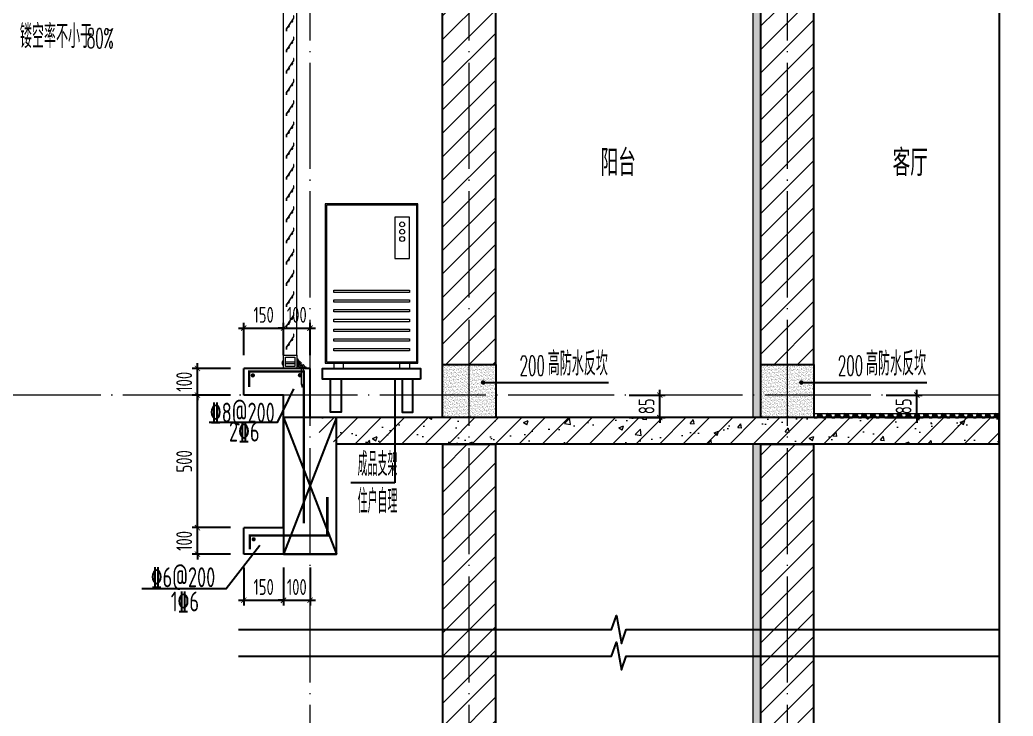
# Model space of a CAD drawing. Extents: x -1058961 to 23600, y -449123 to 2751847.
# Drawn here: x -80142 to -76397, y -22514 to -19889 of the extents above; entities that cross this region are included whole.
import ezdxf

# ---------------------------------------------------------------- set-up
doc = ezdxf.new("R2010")
doc.units = 0
doc.header["$LTSCALE"] = 1000
doc.linetypes.add('DOTE', pattern=[2.42, 2, -0.2, 0.02, -0.2])
doc.layers.get('0').update_dxf_attribs({"linetype": 'CONTINUOUS'})
doc.layers.get('DEFPOINTS').update_dxf_attribs({"linetype": 'CONTINUOUS'})
for name, color, linetype in [('DIM', 2, 'CONTINUOUS'), ('DIM_IDEN', 67, 'CONTINUOUS'), ('DIM_SYMB', 3, 'CONTINUOUS'), ('PUB_TEXT', 2, 'CONTINUOUS'), ('REIN', 6, 'CONTINUOUS'), ('S-大样-砼线', 7, 'CONTINUOUS'), ('S-引出线', 40, 'CONTINUOUS'), ('TEXT', 2, 'CONTINUOUS'), ('WALL', 5, 'CONTINUOUS'), ('空调外机', 8, 'CONTINUOUS'), ('立面-看线', 251, 'CONTINUOUS')]:
    doc.layers.add(name, color=color, linetype=linetype)
for name, color, linetype, lineweight in [('DOTE', 19, 'DOTE', 9), ('PUB_HATCH', 8, 'CONTINUOUS', 9), ('平面-空调室外机', 143, 'CONTINUOUS', 9), ('立面-百叶', 36, 'CONTINUOUS', 9)]:
    doc.layers.add(name, color=color, linetype=linetype, lineweight=lineweight)
doc.styles.add('_TCH_DIM_T3', font='SIMPLEX', dxfattribs={"width": 0.705882, "bigfont": 'GBCBIG'})
doc.styles.add('DIM_FONT_T3', font='SIMPLEX', dxfattribs={"width": 0.705882, "bigfont": 'GBCBIG'})
doc.styles.add('TSSD_DIMENSION', font='Tssdeng.shx', dxfattribs={"width": 0.7, "bigfont": 'tssdchn.shx'})
doc.styles.add('TSSD_REIN', font='tssdeng.shx', dxfattribs={"width": 0.7, "height": 300, "bigfont": 'tssdchn.shx'})
doc.dimstyles.new('TSSD_20_20', dxfattribs={"dimtxt": 60, "dimasz": 20, "dimexe": 20, "dimexo": 50, "dimgap": 20, "dimtad": 1, "dimdec": 0, "dimzin": 0, "dimdsep": 46, "dimtxsty": 'TSSD_DIMENSION', "dimblk": 'ARCHTICK', "dimblk1": 'ARCHTICK', "dimblk2": 'ARCHTICK', "dimcen": 0, "dimdle": 20, "dimclrt": 7, "dimadec": 0, "dimazin": 0, "dimtfac": 1, "dimtdec": 0, "dimtix": 1, "dimtmove": 2, "dimatfit": 3, "dimfxl": 0, "dimtolj": 1, "dimtzin": 0, "dimarcsym": 0})
pattern_1 = [(45, (0, 44.88), (-44.1941915, 44.1941915), [])]
pattern_2 = [(45, (-668291.086, 135584.79), (-44.1941915, 44.1941915), [])]

# ---------------------------------------------------------------- blocks, each defined once
blk = doc.blocks.new('FDFFSFESESFS')
at = {"layer": 'PUB_HATCH'}
h = blk.add_hatch(dxfattribs=at)
h.set_pattern_fill('普通砖', color=256, scale=25, style=0)
h.set_pattern_definition(pattern_1)
h.paths.add_polyline_path([(886703.1, -117171.1), (886703.1, -114571.1), (886503.1, -114571.1), (886503.1, -117171.1)])
h = blk.add_hatch(dxfattribs=at)
h.set_pattern_fill('普通砖', color=256, scale=25, style=0)
h.set_pattern_definition(pattern_1)
h.paths.add_polyline_path([(887903.1, -117171.1), (887903.1, -114571.1), (887703.1, -114571.1), (887703.1, -117171.1)])
at = {"layer": '立面-看线'}
h = blk.add_hatch(dxfattribs=at)
h.set_pattern_fill('HONEY', color=256, scale=7, angle=90)
h.set_pattern_definition([(90, (1273065.014, -918539.322), (-9.623705, 16.66875), [11.1125, -22.225]), (210, (1273065.014, -918539.322), (-9.62370845, -16.66874801), [11.1125, -22.225]), (150, (1273065.014, -918539.322), (-19.24741345, 1.99e-06), [-22.225, 11.1125])])
edge = h.paths.add_edge_path()
edge.add_line((887675.7, -117371.1), (887703.1, -117371.1))
edge.add_line((887703.1, -117371.1), (887703.1, -114571.1))
edge.add_line((887703.1, -114571.1), (887673.1, -114571.1))
edge.add_line((887673.1, -114571.1), (887673.1, -117371.1))
at = {"layer": 'PUB_HATCH', "color": 215}
blk.add_line((887673.1, -114571.1), (887673.1, -117371.1), dxfattribs=at)
at = {"layer": 'WALL'}
for p, q in [((886503.1, -117171.1), (886503.1, -114571.1)), ((886503.1, -114571.1), (886703.1, -114571.1)), ((886703.1, -117171.1), (886703.1, -114571.1)), ((887703.1, -117171.1), (887703.1, -114571.1)), ((887703.1, -114571.1), (887903.1, -114571.1)), ((887903.1, -117171.1), (887903.1, -114571.1))]:
    blk.add_line(p, q, dxfattribs=at)
blk = doc.blocks.new('A$C245D61ED')
at = {"layer": '立面-百叶'}
for p, q in [((61.8, 57.3), (65.7, 69.8)), ((61.8, 0), (61.8, 57.3)), ((65.7, 69.8), (70, 57.3)), ((70, 0), (70, 57.3)), ((45.9, 0), (79.7, 0)), ((79.7, -6.2), (79.7, 0)), ((-7.5, -18.3), (-11.1, -18.3)), ((-7.5, -22.8), (-11.1, -22.8)), ((-7.5, -18.3), (-7.5, -22.8)), ((38.4, -17.9), (3.4, -17.9)), ((38.4, -24.1), (3.4, -24.1)), ((52.2, -6.2), (52.2, -31.7)), ((52.2, -6.2), (79.7, -6.2)), ((61.3, -17.9), (52.2, -17.9)), ((61.3, -24.1), (52.2, -24.1)), ((61.3, -24.1), (61.3, -17.9)), ((63.4, -10.2), (63.4, -14.4)), ((63.4, -10.2), (68.8, -10.2)), ((68.8, -10.2), (68.8, -14.4)), ((-4.1, -2150), (-4.1, -50)), ((45.9, -2150), (45.9, -50)), ((52.2, -2193.7), (52.2, -2168.3)), ((-7.5, -2177.2), (-11.1, -2177.2)), ((-7.5, -2181.7), (-11.1, -2181.7)), ((-7.5, -2181.7), (-7.5, -2177.2)), ((38.4, -2175.9), (3.4, -2175.9)), ((38.4, -2182.1), (3.4, -2182.1)), ((45.9, -2200), (79.7, -2200)), ((61.3, -2175.9), (52.2, -2175.9)), ((61.3, -2182.1), (52.2, -2182.1)), ((52.2, -2193.7), (79.7, -2193.7)), ((61.3, -2175.9), (61.3, -2182.1)), ((61.8, -2200), (61.8, -2257.3)), ((63.4, -2189.8), (63.4, -2185.6)), ((63.4, -2189.8), (68.8, -2189.8)), ((68.8, -2189.8), (68.8, -2185.6)), ((70, -2200), (70, -2257.3)), ((79.7, -2193.7), (79.7, -2200)), ((61.8, -2257.3), (65.7, -2269.8)), ((65.7, -2269.8), (70, -2257.3))]:
    blk.add_line(p, q, dxfattribs=at)
for points in [[(-4.1, 0), (-4.1, -50), (45.9, -50), (45.9, 0)], [(3.4, -7.5), (3.4, -42.5), (38.4, -42.5), (38.4, -7.5)]]:
    blk.add_lwpolyline(points, close=True, dxfattribs=at)
at = {"layer": '立面-百叶', "elevation": 0}
for points in [[(52.2, -14.4), (56.4, -14.4), (56.4, -27.5), (52.2, -27.5)], [(52.2, -2185.6), (56.4, -2185.6), (56.4, -2172.5), (52.2, -2172.5)]]:
    blk.add_lwpolyline(points, dxfattribs=at)
at = {"layer": '立面-百叶'}
for points in [[(18.6, -110, 0.381382), (16.2, -107.2, -0.56119), (16.1, -106.9), (25.8, -92.6, -0.56119), (26.1, -92.6, 0.381382), (29.6, -93.8, 0.433252), (29.7, -93.6), (29.3, -92.8, 0.372825), (29, -92.7, -2.886751), (30, -91.1, 0.372825), (30.3, -91.4), (31.1, -91.4, 0.433252), (31.3, -91.3, 0.381382), (28.9, -88.5, -0.56119), (28.7, -88.2), (34.4, -79.9), (34.4, -71), (33.6, -71), (33.6, -79.6), (6.5, -119.5), (6.5, -128.1), (7.4, -128.1), (7.4, -119.7), (13.1, -111.3, -0.56119), (13.4, -111.3, 0.381382), (16.9, -112.5, 0.433252), (17, -112.3), (16.6, -111.5, 0.372825), (16.3, -111.4, -2.886751), (17.3, -109.8, 0.372825), (17.6, -110.1), (18.4, -110.1, 0.433252)], [(18.6, -190, 0.381382), (16.2, -187.2, -0.56119), (16.1, -186.9), (25.8, -172.6, -0.56119), (26.1, -172.6, 0.381382), (29.6, -173.8, 0.433252), (29.7, -173.6), (29.3, -172.8, 0.372825), (29, -172.7, -2.886751), (30, -171.1, 0.372825), (30.3, -171.4), (31.1, -171.4, 0.433252), (31.3, -171.3, 0.381382), (28.9, -168.5, -0.56119), (28.7, -168.2), (34.4, -159.9), (34.4, -151), (33.6, -151), (33.6, -159.6), (6.5, -199.5), (6.5, -208.1), (7.4, -208.1), (7.4, -199.7), (13.1, -191.3, -0.56119), (13.4, -191.3, 0.381382), (16.9, -192.5, 0.433252), (17, -192.3), (16.6, -191.5, 0.372825), (16.3, -191.4, -2.886751), (17.3, -189.8, 0.372825), (17.6, -190.1), (18.4, -190.1, 0.433252)], [(18.6, -270, 0.381382), (16.2, -267.2, -0.56119), (16.1, -266.9), (25.8, -252.6, -0.56119), (26.1, -252.6, 0.381382), (29.6, -253.8, 0.433252), (29.7, -253.6), (29.3, -252.8, 0.372825), (29, -252.7, -2.886751), (30, -251.1, 0.372825), (30.3, -251.4), (31.1, -251.4, 0.433252), (31.3, -251.3, 0.381382), (28.9, -248.5, -0.56119), (28.7, -248.2), (34.4, -239.9), (34.4, -231), (33.6, -231), (33.6, -239.6), (6.5, -279.5), (6.5, -288.1), (7.4, -288.1), (7.4, -279.7), (13.1, -271.3, -0.56119), (13.4, -271.3, 0.381382), (16.9, -272.5, 0.433252), (17, -272.3), (16.6, -271.5, 0.372825), (16.3, -271.4, -2.886751), (17.3, -269.8, 0.372825), (17.6, -270.1), (18.4, -270.1, 0.433252)], [(18.6, -350, 0.381382), (16.2, -347.2, -0.56119), (16.1, -346.9), (25.8, -332.6, -0.56119), (26.1, -332.6, 0.381382), (29.6, -333.8, 0.433252), (29.7, -333.6), (29.3, -332.8, 0.372825), (29, -332.7, -2.886751), (30, -331.1, 0.372825), (30.3, -331.4), (31.1, -331.4, 0.433252), (31.3, -331.3, 0.381382), (28.9, -328.5, -0.56119), (28.7, -328.2), (34.4, -319.9), (34.4, -311), (33.6, -311), (33.6, -319.6), (6.5, -359.5), (6.5, -368.1), (7.4, -368.1), (7.4, -359.7), (13.1, -351.3, -0.56119), (13.4, -351.3, 0.381382), (16.9, -352.5, 0.433252), (17, -352.3), (16.6, -351.5, 0.372825), (16.3, -351.4, -2.886751), (17.3, -349.8, 0.372825), (17.6, -350.1), (18.4, -350.1, 0.433252)], [(18.6, -430, 0.381382), (16.2, -427.2, -0.56119), (16.1, -426.9), (25.8, -412.6, -0.56119), (26.1, -412.6, 0.381382), (29.6, -413.8, 0.433252), (29.7, -413.6), (29.3, -412.8, 0.372825), (29, -412.7, -2.886751), (30, -411.1, 0.372825), (30.3, -411.4), (31.1, -411.4, 0.433252), (31.3, -411.3, 0.381382), (28.9, -408.5, -0.56119), (28.7, -408.2), (34.4, -399.9), (34.4, -391), (33.6, -391), (33.6, -399.6), (6.5, -439.5), (6.5, -448.1), (7.4, -448.1), (7.4, -439.7), (13.1, -431.3, -0.56119), (13.4, -431.3, 0.381382), (16.9, -432.5, 0.433252), (17, -432.3), (16.6, -431.5, 0.372825), (16.3, -431.4, -2.886751), (17.3, -429.8, 0.372825), (17.6, -430.1), (18.4, -430.1, 0.433252)], [(18.6, -510, 0.381382), (16.2, -507.2, -0.56119), (16.1, -506.9), (25.8, -492.6, -0.56119), (26.1, -492.6, 0.381382), (29.6, -493.8, 0.433252), (29.7, -493.6), (29.3, -492.8, 0.372825), (29, -492.7, -2.886751), (30, -491.1, 0.372825), (30.3, -491.4), (31.1, -491.4, 0.433252), (31.3, -491.3, 0.381382), (28.9, -488.5, -0.56119), (28.7, -488.2), (34.4, -479.9), (34.4, -471), (33.6, -471), (33.6, -479.6), (6.5, -519.5), (6.5, -528.1), (7.4, -528.1), (7.4, -519.7), (13.1, -511.3, -0.56119), (13.4, -511.3, 0.381382), (16.9, -512.5, 0.433252), (17, -512.3), (16.6, -511.5, 0.372825), (16.3, -511.4, -2.886751), (17.3, -509.8, 0.372825), (17.6, -510.1), (18.4, -510.1, 0.433252)], [(18.6, -590, 0.381382), (16.2, -587.2, -0.56119), (16.1, -586.9), (25.8, -572.6, -0.56119), (26.1, -572.6, 0.381382), (29.6, -573.8, 0.433252), (29.7, -573.6), (29.3, -572.8, 0.372825), (29, -572.7, -2.886751), (30, -571.1, 0.372825), (30.3, -571.4), (31.1, -571.4, 0.433252), (31.3, -571.3, 0.381382), (28.9, -568.5, -0.56119), (28.7, -568.2), (34.4, -559.9), (34.4, -551), (33.6, -551), (33.6, -559.6), (6.5, -599.5), (6.5, -608.1), (7.4, -608.1), (7.4, -599.7), (13.1, -591.3, -0.56119), (13.4, -591.3, 0.381382), (16.9, -592.5, 0.433252), (17, -592.3), (16.6, -591.5, 0.372825), (16.3, -591.4, -2.886751), (17.3, -589.8, 0.372825), (17.6, -590.1), (18.4, -590.1, 0.433252)], [(18.6, -670, 0.381382), (16.2, -667.2, -0.56119), (16.1, -666.9), (25.8, -652.6, -0.56119), (26.1, -652.6, 0.381382), (29.6, -653.8, 0.433252), (29.7, -653.6), (29.3, -652.8, 0.372825), (29, -652.7, -2.886751), (30, -651.1, 0.372825), (30.3, -651.4), (31.1, -651.4, 0.433252), (31.3, -651.3, 0.381382), (28.9, -648.5, -0.56119), (28.7, -648.2), (34.4, -639.9), (34.4, -631), (33.6, -631), (33.6, -639.6), (6.5, -679.5), (6.5, -688.1), (7.4, -688.1), (7.4, -679.7), (13.1, -671.3, -0.56119), (13.4, -671.3, 0.381382), (16.9, -672.5, 0.433252), (17, -672.3), (16.6, -671.5, 0.372825), (16.3, -671.4, -2.886751), (17.3, -669.8, 0.372825), (17.6, -670.1), (18.4, -670.1, 0.433252)], [(18.6, -750, 0.381382), (16.2, -747.2, -0.56119), (16.1, -746.9), (25.8, -732.6, -0.56119), (26.1, -732.6, 0.381382), (29.6, -733.8, 0.433252), (29.7, -733.6), (29.3, -732.8, 0.372825), (29, -732.7, -2.886751), (30, -731.1, 0.372825), (30.3, -731.4), (31.1, -731.4, 0.433252), (31.3, -731.3, 0.381382), (28.9, -728.5, -0.56119), (28.7, -728.2), (34.4, -719.9), (34.4, -711), (33.6, -711), (33.6, -719.6), (6.5, -759.5), (6.5, -768.1), (7.4, -768.1), (7.4, -759.7), (13.1, -751.3, -0.56119), (13.4, -751.3, 0.381382), (16.9, -752.5, 0.433252), (17, -752.3), (16.6, -751.5, 0.372825), (16.3, -751.4, -2.886751), (17.3, -749.8, 0.372825), (17.6, -750.1), (18.4, -750.1, 0.433252)], [(18.6, -830, 0.381382), (16.2, -827.2, -0.56119), (16.1, -826.9), (25.8, -812.6, -0.56119), (26.1, -812.6, 0.381382), (29.6, -813.8, 0.433252), (29.7, -813.6), (29.3, -812.8, 0.372825), (29, -812.7, -2.886751), (30, -811.1, 0.372825), (30.3, -811.4), (31.1, -811.4, 0.433252), (31.3, -811.3, 0.381382), (28.9, -808.5, -0.56119), (28.7, -808.2), (34.4, -799.9), (34.4, -791), (33.6, -791), (33.6, -799.6), (6.5, -839.5), (6.5, -848.1), (7.4, -848.1), (7.4, -839.7), (13.1, -831.3, -0.56119), (13.4, -831.3, 0.381382), (16.9, -832.5, 0.433252), (17, -832.3), (16.6, -831.5, 0.372825), (16.3, -831.4, -2.886751), (17.3, -829.8, 0.372825), (17.6, -830.1), (18.4, -830.1, 0.433252)], [(18.6, -910, 0.381382), (16.2, -907.2, -0.56119), (16.1, -906.9), (25.8, -892.6, -0.56119), (26.1, -892.6, 0.381382), (29.6, -893.8, 0.433252), (29.7, -893.6), (29.3, -892.8, 0.372825), (29, -892.7, -2.886751), (30, -891.1, 0.372825), (30.3, -891.4), (31.1, -891.4, 0.433252), (31.3, -891.3, 0.381382), (28.9, -888.5, -0.56119), (28.7, -888.2), (34.4, -879.9), (34.4, -871), (33.6, -871), (33.6, -879.6), (6.5, -919.5), (6.5, -928.1), (7.4, -928.1), (7.4, -919.7), (13.1, -911.3, -0.56119), (13.4, -911.3, 0.381382), (16.9, -912.5, 0.433252), (17, -912.3), (16.6, -911.5, 0.372825), (16.3, -911.4, -2.886751), (17.3, -909.8, 0.372825), (17.6, -910.1), (18.4, -910.1, 0.433252)], [(18.6, -990, 0.381382), (16.2, -987.2, -0.56119), (16.1, -986.9), (25.8, -972.6, -0.56119), (26.1, -972.6, 0.381382), (29.6, -973.8, 0.433252), (29.7, -973.6), (29.3, -972.8, 0.372825), (29, -972.7, -2.886751), (30, -971.1, 0.372825), (30.3, -971.4), (31.1, -971.4, 0.433252), (31.3, -971.3, 0.381382), (28.9, -968.5, -0.56119), (28.7, -968.2), (34.4, -959.9), (34.4, -951), (33.6, -951), (33.6, -959.6), (6.5, -999.5), (6.5, -1008.1), (7.4, -1008.1), (7.4, -999.7), (13.1, -991.3, -0.56119), (13.4, -991.3, 0.381382), (16.9, -992.5, 0.433252), (17, -992.3), (16.6, -991.5, 0.372825), (16.3, -991.4, -2.886751), (17.3, -989.8, 0.372825), (17.6, -990.1), (18.4, -990.1, 0.433252)], [(18.6, -1070, 0.381382), (16.2, -1067.2, -0.56119), (16.1, -1066.9), (25.8, -1052.6, -0.56119), (26.1, -1052.6, 0.381382), (29.6, -1053.8, 0.433252), (29.7, -1053.6), (29.3, -1052.8, 0.372825), (29, -1052.7, -2.886751), (30, -1051.1, 0.372825), (30.3, -1051.4), (31.1, -1051.4, 0.433252), (31.3, -1051.3, 0.381382), (28.9, -1048.5, -0.56119), (28.7, -1048.2), (34.4, -1039.9), (34.4, -1031), (33.6, -1031), (33.6, -1039.6), (6.5, -1079.5), (6.5, -1088.1), (7.4, -1088.1), (7.4, -1079.7), (13.1, -1071.3, -0.56119), (13.4, -1071.3, 0.381382), (16.9, -1072.5, 0.433252), (17, -1072.3), (16.6, -1071.5, 0.372825), (16.3, -1071.4, -2.886751), (17.3, -1069.8, 0.372825), (17.6, -1070.1), (18.4, -1070.1, 0.433252)], [(18.6, -1150, 0.381382), (16.2, -1147.2, -0.56119), (16.1, -1146.9), (25.8, -1132.6, -0.56119), (26.1, -1132.6, 0.381382), (29.6, -1133.8, 0.433252), (29.7, -1133.6), (29.3, -1132.8, 0.372825), (29, -1132.7, -2.886751), (30, -1131.1, 0.372825), (30.3, -1131.4), (31.1, -1131.4, 0.433252), (31.3, -1131.3, 0.381382), (28.9, -1128.5, -0.56119), (28.7, -1128.2), (34.4, -1119.9), (34.4, -1111), (33.6, -1111), (33.6, -1119.6), (6.5, -1159.5), (6.5, -1168.1), (7.4, -1168.1), (7.4, -1159.7), (13.1, -1151.3, -0.56119), (13.4, -1151.3, 0.381382), (16.9, -1152.5, 0.433252), (17, -1152.3), (16.6, -1151.5, 0.372825), (16.3, -1151.4, -2.886751), (17.3, -1149.8, 0.372825), (17.6, -1150.1), (18.4, -1150.1, 0.433252)], [(18.6, -1230, 0.381382), (16.2, -1227.2, -0.56119), (16.1, -1226.9), (25.8, -1212.6, -0.56119), (26.1, -1212.6, 0.381382), (29.6, -1213.8, 0.433252), (29.7, -1213.6), (29.3, -1212.8, 0.372825), (29, -1212.7, -2.886751), (30, -1211.1, 0.372825), (30.3, -1211.4), (31.1, -1211.4, 0.433252), (31.3, -1211.3, 0.381382), (28.9, -1208.5, -0.56119), (28.7, -1208.2), (34.4, -1199.9), (34.4, -1191), (33.6, -1191), (33.6, -1199.6), (6.5, -1239.5), (6.5, -1248.1), (7.4, -1248.1), (7.4, -1239.7), (13.1, -1231.3, -0.56119), (13.4, -1231.3, 0.381382), (16.9, -1232.5, 0.433252), (17, -1232.3), (16.6, -1231.5, 0.372825), (16.3, -1231.4, -2.886751), (17.3, -1229.8, 0.372825), (17.6, -1230.1), (18.4, -1230.1, 0.433252)], [(18.6, -1310, 0.381382), (16.2, -1307.2, -0.56119), (16.1, -1306.9), (25.8, -1292.6, -0.56119), (26.1, -1292.6, 0.381382), (29.6, -1293.8, 0.433252), (29.7, -1293.6), (29.3, -1292.8, 0.372825), (29, -1292.7, -2.886751), (30, -1291.1, 0.372825), (30.3, -1291.4), (31.1, -1291.4, 0.433252), (31.3, -1291.3, 0.381382), (28.9, -1288.5, -0.56119), (28.7, -1288.2), (34.4, -1279.9), (34.4, -1271), (33.6, -1271), (33.6, -1279.6), (6.5, -1319.5), (6.5, -1328.1), (7.4, -1328.1), (7.4, -1319.7), (13.1, -1311.3, -0.56119), (13.4, -1311.3, 0.381382), (16.9, -1312.5, 0.433252), (17, -1312.3), (16.6, -1311.5, 0.372825), (16.3, -1311.4, -2.886751), (17.3, -1309.8, 0.372825), (17.6, -1310.1), (18.4, -1310.1, 0.433252)], [(18.6, -1390, 0.381382), (16.2, -1387.2, -0.56119), (16.1, -1386.9), (25.8, -1372.6, -0.56119), (26.1, -1372.6, 0.381382), (29.6, -1373.8, 0.433252), (29.7, -1373.6), (29.3, -1372.8, 0.372825), (29, -1372.7, -2.886751), (30, -1371.1, 0.372825), (30.3, -1371.4), (31.1, -1371.4, 0.433252), (31.3, -1371.3, 0.381382), (28.9, -1368.5, -0.56119), (28.7, -1368.2), (34.4, -1359.9), (34.4, -1351), (33.6, -1351), (33.6, -1359.6), (6.5, -1399.5), (6.5, -1408.1), (7.4, -1408.1), (7.4, -1399.7), (13.1, -1391.3, -0.56119), (13.4, -1391.3, 0.381382), (16.9, -1392.5, 0.433252), (17, -1392.3), (16.6, -1391.5, 0.372825), (16.3, -1391.4, -2.886751), (17.3, -1389.8, 0.372825), (17.6, -1390.1), (18.4, -1390.1, 0.433252)], [(18.6, -1470, 0.381382), (16.2, -1467.2, -0.56119), (16.1, -1466.9), (25.8, -1452.6, -0.56119), (26.1, -1452.6, 0.381382), (29.6, -1453.8, 0.433252), (29.7, -1453.6), (29.3, -1452.8, 0.372825), (29, -1452.7, -2.886751), (30, -1451.1, 0.372825), (30.3, -1451.4), (31.1, -1451.4, 0.433252), (31.3, -1451.3, 0.381382), (28.9, -1448.5, -0.56119), (28.7, -1448.2), (34.4, -1439.9), (34.4, -1431), (33.6, -1431), (33.6, -1439.6), (6.5, -1479.5), (6.5, -1488.1), (7.4, -1488.1), (7.4, -1479.7), (13.1, -1471.3, -0.56119), (13.4, -1471.3, 0.381382), (16.9, -1472.5, 0.433252), (17, -1472.3), (16.6, -1471.5, 0.372825), (16.3, -1471.4, -2.886751), (17.3, -1469.8, 0.372825), (17.6, -1470.1), (18.4, -1470.1, 0.433252)], [(18.6, -1550, 0.381382), (16.2, -1547.2, -0.56119), (16.1, -1546.9), (25.8, -1532.6, -0.56119), (26.1, -1532.6, 0.381382), (29.6, -1533.8, 0.433252), (29.7, -1533.6), (29.3, -1532.8, 0.372825), (29, -1532.7, -2.886751), (30, -1531.1, 0.372825), (30.3, -1531.4), (31.1, -1531.4, 0.433252), (31.3, -1531.3, 0.381382), (28.9, -1528.5, -0.56119), (28.7, -1528.2), (34.4, -1519.9), (34.4, -1511), (33.6, -1511), (33.6, -1519.6), (6.5, -1559.5), (6.5, -1568.1), (7.4, -1568.1), (7.4, -1559.7), (13.1, -1551.3, -0.56119), (13.4, -1551.3, 0.381382), (16.9, -1552.5, 0.433252), (17, -1552.3), (16.6, -1551.5, 0.372825), (16.3, -1551.4, -2.886751), (17.3, -1549.8, 0.372825), (17.6, -1550.1), (18.4, -1550.1, 0.433252)], [(18.6, -1630, 0.381382), (16.2, -1627.2, -0.56119), (16.1, -1626.9), (25.8, -1612.6, -0.56119), (26.1, -1612.6, 0.381382), (29.6, -1613.8, 0.433252), (29.7, -1613.6), (29.3, -1612.8, 0.372825), (29, -1612.7, -2.886751), (30, -1611.1, 0.372825), (30.3, -1611.4), (31.1, -1611.4, 0.433252), (31.3, -1611.3, 0.381382), (28.9, -1608.5, -0.56119), (28.7, -1608.2), (34.4, -1599.9), (34.4, -1591), (33.6, -1591), (33.6, -1599.6), (6.5, -1639.5), (6.5, -1648.1), (7.4, -1648.1), (7.4, -1639.7), (13.1, -1631.3, -0.56119), (13.4, -1631.3, 0.381382), (16.9, -1632.5, 0.433252), (17, -1632.3), (16.6, -1631.5, 0.372825), (16.3, -1631.4, -2.886751), (17.3, -1629.8, 0.372825), (17.6, -1630.1), (18.4, -1630.1, 0.433252)], [(18.6, -1710, 0.381382), (16.2, -1707.2, -0.56119), (16.1, -1706.9), (25.8, -1692.6, -0.56119), (26.1, -1692.6, 0.381382), (29.6, -1693.8, 0.433252), (29.7, -1693.6), (29.3, -1692.8, 0.372825), (29, -1692.7, -2.886751), (30, -1691.1, 0.372825), (30.3, -1691.4), (31.1, -1691.4, 0.433252), (31.3, -1691.3, 0.381382), (28.9, -1688.5, -0.56119), (28.7, -1688.2), (34.4, -1679.9), (34.4, -1671), (33.6, -1671), (33.6, -1679.6), (6.5, -1719.5), (6.5, -1728.1), (7.4, -1728.1), (7.4, -1719.7), (13.1, -1711.3, -0.56119), (13.4, -1711.3, 0.381382), (16.9, -1712.5, 0.433252), (17, -1712.3), (16.6, -1711.5, 0.372825), (16.3, -1711.4, -2.886751), (17.3, -1709.8, 0.372825), (17.6, -1710.1), (18.4, -1710.1, 0.433252)], [(18.6, -1790, 0.381382), (16.2, -1787.2, -0.56119), (16.1, -1786.9), (25.8, -1772.6, -0.56119), (26.1, -1772.6, 0.381382), (29.6, -1773.8, 0.433252), (29.7, -1773.6), (29.3, -1772.8, 0.372825), (29, -1772.7, -2.886751), (30, -1771.1, 0.372825), (30.3, -1771.4), (31.1, -1771.4, 0.433252), (31.3, -1771.3, 0.381382), (28.9, -1768.5, -0.56119), (28.7, -1768.2), (34.4, -1759.9), (34.4, -1751), (33.6, -1751), (33.6, -1759.6), (6.5, -1799.5), (6.5, -1808.1), (7.4, -1808.1), (7.4, -1799.7), (13.1, -1791.3, -0.56119), (13.4, -1791.3, 0.381382), (16.9, -1792.5, 0.433252), (17, -1792.3), (16.6, -1791.5, 0.372825), (16.3, -1791.4, -2.886751), (17.3, -1789.8, 0.372825), (17.6, -1790.1), (18.4, -1790.1, 0.433252)], [(18.6, -1870, 0.381382), (16.2, -1867.2, -0.56119), (16.1, -1866.9), (25.8, -1852.6, -0.56119), (26.1, -1852.6, 0.381382), (29.6, -1853.8, 0.433252), (29.7, -1853.6), (29.3, -1852.8, 0.372825), (29, -1852.7, -2.886751), (30, -1851.1, 0.372825), (30.3, -1851.4), (31.1, -1851.4, 0.433252), (31.3, -1851.3, 0.381382), (28.9, -1848.5, -0.56119), (28.7, -1848.2), (34.4, -1839.9), (34.4, -1831), (33.6, -1831), (33.6, -1839.6), (6.5, -1879.5), (6.5, -1888.1), (7.4, -1888.1), (7.4, -1879.7), (13.1, -1871.3, -0.56119), (13.4, -1871.3, 0.381382), (16.9, -1872.5, 0.433252), (17, -1872.3), (16.6, -1871.5, 0.372825), (16.3, -1871.4, -2.886751), (17.3, -1869.8, 0.372825), (17.6, -1870.1), (18.4, -1870.1, 0.433252)], [(18.6, -1950, 0.381382), (16.2, -1947.2, -0.56119), (16.1, -1946.9), (25.8, -1932.6, -0.56119), (26.1, -1932.6, 0.381382), (29.6, -1933.8, 0.433252), (29.7, -1933.6), (29.3, -1932.8, 0.372825), (29, -1932.7, -2.886751), (30, -1931.1, 0.372825), (30.3, -1931.4), (31.1, -1931.4, 0.433252), (31.3, -1931.3, 0.381382), (28.9, -1928.5, -0.56119), (28.7, -1928.2), (34.4, -1919.9), (34.4, -1911), (33.6, -1911), (33.6, -1919.6), (6.5, -1959.5), (6.5, -1968.1), (7.4, -1968.1), (7.4, -1959.7), (13.1, -1951.3, -0.56119), (13.4, -1951.3, 0.381382), (16.9, -1952.5, 0.433252), (17, -1952.3), (16.6, -1951.5, 0.372825), (16.3, -1951.4, -2.886751), (17.3, -1949.8, 0.372825), (17.6, -1950.1), (18.4, -1950.1, 0.433252)], [(18.6, -2030, 0.381382), (16.2, -2027.2, -0.56119), (16.1, -2026.9), (25.8, -2012.6, -0.56119), (26.1, -2012.6, 0.381382), (29.6, -2013.8, 0.433252), (29.7, -2013.6), (29.3, -2012.8, 0.372825), (29, -2012.7, -2.886751), (30, -2011.1, 0.372825), (30.3, -2011.4), (31.1, -2011.4, 0.433252), (31.3, -2011.3, 0.381382), (28.9, -2008.5, -0.56119), (28.7, -2008.2), (34.4, -1999.9), (34.4, -1991), (33.6, -1991), (33.6, -1999.6), (6.5, -2039.5), (6.5, -2048.1), (7.4, -2048.1), (7.4, -2039.7), (13.1, -2031.3, -0.56119), (13.4, -2031.3, 0.381382), (16.9, -2032.5, 0.433252), (17, -2032.3), (16.6, -2031.5, 0.372825), (16.3, -2031.4, -2.886751), (17.3, -2029.8, 0.372825), (17.6, -2030.1), (18.4, -2030.1, 0.433252)], [(18.6, -2110, 0.381382), (16.2, -2107.2, -0.56119), (16.1, -2106.9), (25.8, -2092.6, -0.56119), (26.1, -2092.6, 0.381382), (29.6, -2093.8, 0.433252), (29.7, -2093.6), (29.3, -2092.8, 0.372825), (29, -2092.7, -2.886751), (30, -2091.1, 0.372825), (30.3, -2091.4), (31.1, -2091.4, 0.433252), (31.3, -2091.3, 0.381382), (28.9, -2088.5, -0.56119), (28.7, -2088.2), (34.4, -2079.9), (34.4, -2071), (33.6, -2071), (33.6, -2079.6), (6.5, -2119.5), (6.5, -2128.1), (7.4, -2128.1), (7.4, -2119.7), (13.1, -2111.3, -0.56119), (13.4, -2111.3, 0.381382), (16.9, -2112.5, 0.433252), (17, -2112.3), (16.6, -2111.5, 0.372825), (16.3, -2111.4, -2.886751), (17.3, -2109.8, 0.372825), (17.6, -2110.1), (18.4, -2110.1, 0.433252)]]:
    blk.add_lwpolyline(points, format="xyb", close=True, dxfattribs=at)
at = {"layer": '立面-百叶', "elevation": 0}
for points in [[(-4.1, -2200), (-4.1, -2150), (45.9, -2150), (45.9, -2200)], [(3.4, -2192.5), (3.4, -2157.5), (38.4, -2157.5), (38.4, -2192.5)]]:
    blk.add_lwpolyline(points, close=True, dxfattribs=at)
at = {"layer": '立面-百叶'}
for centre, radius, start, end in [((-2.6, -20.6), 8.77, 100.1805, 164.9513), ((-2.6, -20.6), 8.77, 195.0487, 259.8195), ((42.9, -28), 9.94, 287.5787, 338.7505), ((66.1, -4.4), 10.4, 190.1805, 254.9513), ((66.1, -4.4), 10.4, 285.0487, 349.8195), ((-2.6, -2179.4), 8.77, 100.1805, 164.9513), ((42.9, -2172), 9.94, 21.2495, 72.4213), ((-2.6, -2179.4), 8.77, 195.0487, 259.8195), ((66.1, -2195.6), 10.4, 105.0487, 169.8195), ((66.1, -2195.6), 10.4, 10.1805, 74.9513)]:
    blk.add_arc(centre, radius, start, end, dxfattribs=at)
blk = doc.blocks.new('kongtiao')
for p, q in [((-338.7, 49), (-338.7, -550.8)), ((11, 49), (-338.7, 49)), ((-334.1, 44.4), (-334.1, -546.2)), ((6.4, 44.4), (-334.1, 44.4)), ((6.4, -546.2), (6.4, 44.4)), ((11, -550.8), (11, 49)), ((-76.2, -0.5), (-76.2, -156.5)), ((-21.1, -0.5), (-76.2, -0.5)), ((-21.1, -156.5), (-21.1, -0.5)), ((-76.2, -156.5), (-21.1, -156.5)), ((-338.7, -550.8), (11, -550.8)), ((-334.1, -546.2), (6.4, -546.2)), ((-306.6, -550.8), (-306.6, -571.2)), ((-269.8, -571.2), (-269.8, -550.8)), ((-57.9, -571.2), (-57.9, -550.8)), ((-21.1, -550.8), (-21.1, -571.2)), ((-306.6, -571.2), (-269.8, -571.2)), ((-21.1, -571.2), (-57.9, -571.2))]:
    blk.add_line(p, q)
for points in [[(-306.6, -275.4), (-21.1, -275.4), (-21.1, -284.6), (-306.6, -284.6)], [(-306.6, -312.1), (-21.1, -312.1), (-21.1, -321.3), (-306.6, -321.3)], [(-306.6, -348.8), (-21.1, -348.8), (-21.1, -358), (-306.6, -358)], [(-306.6, -385.6), (-21.1, -385.6), (-21.1, -394.7), (-306.6, -394.7)], [(-306.6, -422.3), (-21.1, -422.3), (-21.1, -431.5), (-306.6, -431.5)], [(-306.6, -459), (-21.1, -459), (-21.1, -468.2), (-306.6, -468.2)], [(-306.6, -495.7), (-21.1, -495.7), (-21.1, -504.9), (-306.6, -504.9)]]:
    blk.add_lwpolyline(points, close=True)
for centre in [(-48.7, -28), (-48.7, -55.6), (-48.7, -83.1)]:
    blk.add_circle(centre, 9.18)
blk = doc.blocks.new('_ArchTick')
at = {"color": 0, "linetype": 'ByBlock', "const_width": 0.15}
blk.add_lwpolyline([(-0.5, -0.5), (0.5, 0.5)], dxfattribs=at)
blk = doc.blocks.new('*D1631')
at = {"layer": 'DEFPOINTS', "color": 0}
for p in [(-79147.8, -21050.8), (-79297.8, -21203.1), (-79147.8, -21203.1)]:
    blk.add_point(p, dxfattribs=at)
at = {"layer": 'DIM', "color": 0, "lineweight": -2}
for p, q in [((-79297.8, -21153.1), (-79297.8, -21030.8)), ((-79147.8, -21153.1), (-79147.8, -21030.8)), ((-79317.8, -21050.8), (-79127.8, -21050.8))]:
    blk.add_line(p, q, dxfattribs=at)
at = {"layer": 'DIM', "color": 0, "lineweight": -2, "xscale": 20, "yscale": 20, "zscale": 20, "rotation": 180}
blk.add_blockref('_ArchTick', (-79297.8, -21050.8), dxfattribs=at)
at = {"layer": 'DIM', "color": 0, "lineweight": -2, "xscale": 20, "yscale": 20, "zscale": 20}
blk.add_blockref('_ArchTick', (-79147.8, -21050.8), dxfattribs=at)
at = {"layer": 'DIM', "color": 7, "insert": (-79222.8, -21000.8), "char_height": 60, "attachment_point": 5, "style": 'TSSD_DIMENSION'}
blk.add_mtext('\\A1;150', dxfattribs=at)
blk = doc.blocks.new('*D1632')
at = {"layer": 'DEFPOINTS', "color": 0}
for p in [(-79047.8, -21050.8), (-79147.8, -21203.1), (-79047.8, -21203.1)]:
    blk.add_point(p, dxfattribs=at)
at = {"layer": 'DIM', "color": 0, "lineweight": -2}
for p, q in [((-79147.8, -21153.1), (-79147.8, -21030.8)), ((-79047.8, -21153.1), (-79047.8, -21030.8)), ((-79147.8, -21050.8), (-79167.8, -21050.8)), ((-79147.8, -21050.8), (-79047.8, -21050.8)), ((-79047.8, -21050.8), (-79027.8, -21050.8))]:
    blk.add_line(p, q, dxfattribs=at)
at = {"layer": 'DIM', "color": 0, "lineweight": -2, "xscale": 20, "yscale": 20, "zscale": 20}
blk.add_blockref('_ArchTick', (-79147.8, -21050.8), dxfattribs=at)
at = {"layer": 'DIM', "color": 0, "lineweight": -2, "xscale": 20, "yscale": 20, "zscale": 20, "rotation": 180}
blk.add_blockref('_ArchTick', (-79047.8, -21050.8), dxfattribs=at)
at = {"layer": 'DIM', "color": 7, "insert": (-79097.8, -21000.8), "char_height": 60, "attachment_point": 5, "style": 'TSSD_DIMENSION'}
blk.add_mtext('\\A1;100', dxfattribs=at)
blk = doc.blocks.new('*D1633')
at = {"layer": 'DEFPOINTS', "color": 0}
for p in [(-79297.8, -21903.1), (-79147.8, -21903.1), (-79147.8, -22076.8)]:
    blk.add_point(p, dxfattribs=at)
at = {"layer": 'DIM', "color": 0, "lineweight": -2}
for p, q in [((-79297.8, -21953.1), (-79297.8, -22096.8)), ((-79147.8, -21953.1), (-79147.8, -22096.8)), ((-79317.8, -22076.8), (-79127.8, -22076.8))]:
    blk.add_line(p, q, dxfattribs=at)
at = {"layer": 'DIM', "color": 0, "lineweight": -2, "xscale": 20, "yscale": 20, "zscale": 20, "rotation": 180}
blk.add_blockref('_ArchTick', (-79297.8, -22076.8), dxfattribs=at)
at = {"layer": 'DIM', "color": 0, "lineweight": -2, "xscale": 20, "yscale": 20, "zscale": 20}
blk.add_blockref('_ArchTick', (-79147.8, -22076.8), dxfattribs=at)
at = {"layer": 'DIM', "color": 7, "insert": (-79222.8, -22026.8), "char_height": 60, "attachment_point": 5, "style": 'TSSD_DIMENSION'}
blk.add_mtext('\\A1;150', dxfattribs=at)
blk = doc.blocks.new('*D1634')
at = {"layer": 'DEFPOINTS', "color": 0}
for p in [(-79147.8, -21903.1), (-79047.8, -21903.1), (-79047.8, -22076.8)]:
    blk.add_point(p, dxfattribs=at)
at = {"layer": 'DIM', "color": 0, "lineweight": -2}
for p, q in [((-79147.8, -21953.1), (-79147.8, -22096.8)), ((-79047.8, -21953.1), (-79047.8, -22096.8)), ((-79147.8, -22076.8), (-79167.8, -22076.8)), ((-79147.8, -22076.8), (-79047.8, -22076.8)), ((-79047.8, -22076.8), (-79027.8, -22076.8))]:
    blk.add_line(p, q, dxfattribs=at)
at = {"layer": 'DIM', "color": 0, "lineweight": -2, "xscale": 20, "yscale": 20, "zscale": 20}
blk.add_blockref('_ArchTick', (-79147.8, -22076.8), dxfattribs=at)
at = {"layer": 'DIM', "color": 0, "lineweight": -2, "xscale": 20, "yscale": 20, "zscale": 20, "rotation": 180}
blk.add_blockref('_ArchTick', (-79047.8, -22076.8), dxfattribs=at)
at = {"layer": 'DIM', "color": 7, "insert": (-79097.8, -22026.8), "char_height": 60, "attachment_point": 5, "style": 'TSSD_DIMENSION'}
blk.add_mtext('\\A1;100', dxfattribs=at)
blk = doc.blocks.new('*D1635')
at = {"layer": 'DEFPOINTS', "color": 0}
for p in [(-79472.4, -21203.1), (-79297.8, -21203.1), (-79297.8, -21303.1)]:
    blk.add_point(p, dxfattribs=at)
at = {"layer": 'DIM', "color": 0, "lineweight": -2}
for p, q in [((-79472.4, -21203.1), (-79472.4, -21183.1)), ((-79347.8, -21203.1), (-79492.4, -21203.1)), ((-79472.4, -21303.1), (-79472.4, -21203.1)), ((-79347.8, -21303.1), (-79492.4, -21303.1)), ((-79472.4, -21303.1), (-79472.4, -21323.1))]:
    blk.add_line(p, q, dxfattribs=at)
at = {"layer": 'DIM', "color": 0, "lineweight": -2, "xscale": 20, "yscale": 20, "zscale": 20}
for p, rotation in [((-79472.4, -21203.1), 270), ((-79472.4, -21303.1), 90)]:
    blk.add_blockref('_ArchTick', p, dxfattribs=dict(at, rotation=rotation))
at = {"layer": 'DIM', "color": 7, "insert": (-79522.4, -21253.1), "char_height": 60, "attachment_point": 5, "rotation": 90, "style": 'TSSD_DIMENSION'}
blk.add_mtext('\\A1;100', dxfattribs=at)
blk = doc.blocks.new('*D1636')
at = {"layer": 'DEFPOINTS', "color": 0}
for p in [(-79472.4, -21303.1), (-79297.8, -21303.1), (-79297.8, -21803.1)]:
    blk.add_point(p, dxfattribs=at)
at = {"layer": 'DIM', "color": 0, "lineweight": -2}
for p, q in [((-79347.8, -21303.1), (-79492.4, -21303.1)), ((-79472.4, -21823.1), (-79472.4, -21283.1)), ((-79347.8, -21803.1), (-79492.4, -21803.1))]:
    blk.add_line(p, q, dxfattribs=at)
at = {"layer": 'DIM', "color": 0, "lineweight": -2, "xscale": 20, "yscale": 20, "zscale": 20}
for p, rotation in [((-79472.4, -21303.1), 90), ((-79472.4, -21803.1), 270)]:
    blk.add_blockref('_ArchTick', p, dxfattribs=dict(at, rotation=rotation))
at = {"layer": 'DIM', "color": 7, "insert": (-79522.4, -21553.1), "char_height": 60, "attachment_point": 5, "rotation": 90, "style": 'TSSD_DIMENSION'}
blk.add_mtext('\\A1;500', dxfattribs=at)
blk = doc.blocks.new('*D1637')
at = {"layer": 'DEFPOINTS', "color": 0}
for p in [(-79472.4, -21803.1), (-79297.8, -21803.1), (-79297.8, -21903.1)]:
    blk.add_point(p, dxfattribs=at)
at = {"layer": 'DIM', "color": 0, "lineweight": -2}
for p, q in [((-79472.4, -21803.1), (-79472.4, -21783.1)), ((-79347.8, -21803.1), (-79492.4, -21803.1)), ((-79472.4, -21903.1), (-79472.4, -21803.1)), ((-79347.8, -21903.1), (-79492.4, -21903.1)), ((-79472.4, -21903.1), (-79472.4, -21923.1))]:
    blk.add_line(p, q, dxfattribs=at)
at = {"layer": 'DIM', "color": 0, "lineweight": -2, "xscale": 20, "yscale": 20, "zscale": 20}
for p, rotation in [((-79472.4, -21803.1), 270), ((-79472.4, -21903.1), 90)]:
    blk.add_blockref('_ArchTick', p, dxfattribs=dict(at, rotation=rotation))
at = {"layer": 'DIM', "color": 7, "insert": (-79522.4, -21853.1), "char_height": 60, "attachment_point": 5, "rotation": 90, "style": 'TSSD_DIMENSION'}
blk.add_mtext('\\A1;100', dxfattribs=at)
blk = doc.blocks.new('*D1638')
at = {"layer": 'DEFPOINTS', "color": 0}
for p in [(-77895.1, -21303.1), (-77729.1, -21303.1), (-77895.1, -21388.1)]:
    blk.add_point(p, dxfattribs=at)
at = {"layer": 'DIM', "color": 0, "lineweight": -2}
for p, q in [((-77845.1, -21303.1), (-77709.1, -21303.1)), ((-77729.1, -21303.1), (-77729.1, -21283.1)), ((-77729.1, -21388.1), (-77729.1, -21303.1)), ((-77845.1, -21388.1), (-77709.1, -21388.1)), ((-77729.1, -21388.1), (-77729.1, -21408.1))]:
    blk.add_line(p, q, dxfattribs=at)
at = {"layer": 'DIM', "color": 0, "lineweight": -2, "xscale": 20, "yscale": 20, "zscale": 20}
for p, rotation in [((-77729.1, -21303.1), 270), ((-77729.1, -21388.1), 90)]:
    blk.add_blockref('_ArchTick', p, dxfattribs=dict(at, rotation=rotation))
at = {"layer": 'DIM', "color": 7, "insert": (-77779.1, -21345.6), "char_height": 60, "attachment_point": 5, "rotation": 90, "style": 'TSSD_DIMENSION'}
blk.add_mtext('\\A1;85', dxfattribs=at)
blk = doc.blocks.new('*D1639')
at = {"layer": 'DEFPOINTS', "color": 0}
for p in [(-76925.8, -21303.1), (-76759.8, -21303.1), (-76925.8, -21388.1)]:
    blk.add_point(p, dxfattribs=at)
at = {"layer": 'DIM', "color": 0, "lineweight": -2}
for p, q in [((-76875.8, -21303.1), (-76739.8, -21303.1)), ((-76759.8, -21303.1), (-76759.8, -21283.1)), ((-76759.8, -21388.1), (-76759.8, -21303.1)), ((-76875.8, -21388.1), (-76739.8, -21388.1)), ((-76759.8, -21388.1), (-76759.8, -21408.1))]:
    blk.add_line(p, q, dxfattribs=at)
at = {"layer": 'DIM', "color": 0, "lineweight": -2, "xscale": 20, "yscale": 20, "zscale": 20}
for p, rotation in [((-76759.8, -21303.1), 270), ((-76759.8, -21388.1), 90)]:
    blk.add_blockref('_ArchTick', p, dxfattribs=dict(at, rotation=rotation))
at = {"layer": 'DIM', "color": 7, "insert": (-76809.8, -21345.6), "char_height": 60, "attachment_point": 5, "rotation": 90, "style": 'TSSD_DIMENSION'}
blk.add_mtext('\\A1;85', dxfattribs=at)
blk = doc.blocks.new('20210809.02272977')
at = {"layer": 'REIN', "const_width": 9}
for points in [[(87559.5, 67421), (87559.5, 67479.2), (87766.3, 67479.2), (87766.3, 66907.7)], [(87562.2, 66808.9), (87562.2, 66861.8), (87854.6, 66861.8), (87854.6, 67006.2)]]:
    blk.add_lwpolyline(points, dxfattribs=at)
at = {"layer": 'REIN', "const_width": 8}
for points in [[(87569.7, 67464.8, 1), (87577.7, 67464.8, 1)], [(87747.2, 67465.4, 1), (87755.2, 67465.4, 1)], [(87572.8, 66847, 1), (87580.8, 66847, 1)]]:
    blk.add_lwpolyline(points, format="xyb", close=True, dxfattribs=at)
at = {"layer": 'S-引出线'}
for points in [[(87727.2, 67414.2), (87665.5, 67287.8), (87408.6, 67287.8)], [(87599.8, 66823.6), (87473.1, 66660.6), (87154.5, 66660.6)]]:
    blk.add_lwpolyline(points, dxfattribs=at)
at = {"layer": 'TEXT', "style": 'TSSD_REIN', "width": 0.7}
for s, p in [('%%1328@200', (87411.3, 67287.1)), ('2%%1326', (87483.5, 67215.5)), ('%%1326@200', (87188.4, 66666.4)), ('1%%1326', (87264.6, 66575.2))]:
    blk.add_text(s, height=75, rotation=0, dxfattribs=at).set_placement(p)

msp = doc.modelspace()

# ---------------------------------------------------------------- hatches: boundary and pattern name
at = {"layer": 'PUB_HATCH'}
h = msp.add_hatch(dxfattribs=at)
h.set_pattern_fill('普通砖', color=256, scale=25, style=0)
h.set_pattern_definition(pattern_2)
h.paths.add_polyline_path([(-78347.75, -21188.12), (-78347.75, -18588.12), (-78547.75, -18588.12), (-78547.75, -21188.12)])
h = msp.add_hatch(dxfattribs=at)
h.set_pattern_fill('普通砖', color=256, scale=25, style=0)
h.set_pattern_definition(pattern_2)
h.paths.add_polyline_path([(-77147.75, -21188.12), (-77147.75, -18588.12), (-77347.75, -18588.12), (-77347.75, -21188.12)])
h = msp.add_hatch(dxfattribs=at)
h.set_pattern_fill('钢筋混凝土', color=256, scale=25, style=0)
h.set_pattern_definition([(45, (-668291.086, 135539.91), (-44.194174, 44.194174), []), (50, (-668291.09, 135539.91), (179.315046, -15.688034), [18.75, -206.25]), (355, (-668291.09, 135539.91), (-34.687833, 188.048033), [15, -165]), (100.4514, (-668276.14, 135538.6), (144.627345, 172.359886), [15.93505, -175.28553]), (46.1842, (-668291.09, 135589.9), (266.81026, -41.37975), [28.125, -309.375]), (96.6356, (-668268.85, 135586.46), (233.66568, 243.52947), [23.90257, -262.92825]), (351.1842, (-668291.1, 135589.9), (233.66549, 243.52965), [22.5, -247.5]), (21, (-668266.09, 135577.41), (149.226763, -100.654723), [18.75, -206.25]), (326, (-668266.09, 135577.41), (60.828833, 181.28751), [15, -165]), (71.4514, (-668253.65, 135569.02), (210.055657, 80.632624), [15.93505, -175.28553]), (37.5, (-668291.086, 135539.91), (3.039964, 83.2234635), [0, -163, 0, -167.5, 0, -165.625]), (7.5, (-668291.09, 135539.91), (65.767384, 98.602928), [0, -95.5, 0, -159.25, 0, -63.125]), (327.5, (-668346.836, 135539.91), (133.455609, -5.638718), [0, -62.5, 0, -195, 0, -258.75]), (317.5, (-668371.84, 135539.91), (145.796542, 25.026246), [0, -81.25, 0, -129.5, 0, -183.75])])
h.paths.add_polyline_path([(-76449.23, -21388.12), (-79047.75, -21388.12), (-79047.75, -21421.46), (-78947.75, -21488.12), (-76449.23, -21488.12)])
at = {"layer": '立面-看线'}
h = msp.add_hatch(dxfattribs=at)
h.set_pattern_fill('HONEY', color=256, scale=7, angle=90)
h.set_pattern_definition([(90, (308014.198, -822556.361), (-9.623705, 16.66875), [11.1125, -22.225]), (210, (308014.198, -822556.361), (-9.62370845, -16.66874801), [11.1125, -22.225]), (150, (308014.198, -822556.361), (-19.24741345, 1.99e-06), [-22.225, 11.1125])])
edge = h.paths.add_edge_path()
edge.add_line((-77375.07, -21388.12), (-77347.75, -21388.12))
edge.add_line((-77347.75, -21388.12), (-77347.75, -18588.12))
edge.add_line((-77347.75, -18588.12), (-77377.75, -18588.12))
edge.add_line((-77377.75, -18588.12), (-77377.75, -21388.12))
h = msp.add_hatch(dxfattribs=at)
h.set_pattern_fill('碎沙', color=256, scale=4)
h.set_pattern_definition([(37.5, (-879600.994, -406750.074), (-0.32000626, 9.78826475), [0, -7.7216, 0, -8.636, 0, -8.255]), (7.5, (-879600.994, -406750.074), (8.99046566, 14.33650201), [0, -4.1656, 0, -6.9596, 0, -2.667]), (327.5, (-879607.243, -406750.074), (15.819847405, 0.02874369), [0, -2.54, 0, -9.144, 0, -11.938]), (317.5, (-879607.243, -406750.074), (15.27112905, 4.45858647), [0, -1.27, 0, -5.9944, 0, -6.858])])
h.paths.add_polyline_path([(-78547.75, -21388.12), (-78347.75, -21388.12), (-78347.75, -21188.12), (-78547.75, -21188.12)])
h = msp.add_hatch(dxfattribs=at)
h.set_pattern_fill('碎沙', color=256, scale=4)
h.set_pattern_definition([(37.5, (-878400.994, -406750.074), (-0.32000626, 9.78826475), [0, -7.7216, 0, -8.636, 0, -8.255]), (7.5, (-878400.994, -406750.074), (8.99046566, 14.33650201), [0, -4.1656, 0, -6.9596, 0, -2.667]), (327.5, (-878407.243, -406750.074), (15.819847405, 0.02874369), [0, -2.54, 0, -9.144, 0, -11.938]), (317.5, (-878407.243, -406750.074), (15.27112905, 4.45858647), [0, -1.27, 0, -5.9944, 0, -6.858])])
h.paths.add_polyline_path([(-77347.75, -21388.12), (-77147.75, -21388.12), (-77147.75, -21188.12), (-77347.75, -21188.12)])
h = msp.add_hatch(dxfattribs=at)
h.set_pattern_fill('HONEY', color=256, scale=7)
h.set_pattern_definition([(0, (-878497.024, -406750.074), (16.66875, 9.623705), [11.1125, -22.225]), (120, (-878497.024, -406750.074), (-16.66874801, 9.62370845), [11.1125, -22.225]), (60, (-878497.024, -406750.074), (1.99e-06, 19.24741345), [-22.225, 11.1125])])
h.paths.add_polyline_path([(-76449.23, -21373.12), (-77147.75, -21373.12), (-77147.75, -21388.12), (-76449.23, -21388.12)])

# ---------------------------------------------------------------- linework, layer by layer
at = {"layer": 'DIM'}
for p, q in [((-78728.09, -21243.13), (-78728.09, -21634.74)), ((-78728.09, -21634.74), (-78894.62, -21634.74))]:
    msp.add_line(p, q, dxfattribs=at)
at = {"layer": 'DIM_IDEN'}
for p, q in [((-78395.31, -21255.84), (-78280.94, -21255.84)), ((-78280.94, -21255.84), (-77922.39, -21255.84)), ((-77195.31, -21255.84), (-77080.94, -21255.84)), ((-77080.94, -21255.84), (-76722.39, -21255.84))]:
    msp.add_line(p, q, dxfattribs=at)
at = {"layer": 'DIM_IDEN', "const_width": 8.33}
for points in [[(-78399.48, -21255.84, 1), (-78391.14, -21255.84, 1)], [(-77199.48, -21255.84, 1), (-77191.14, -21255.84, 1)]]:
    msp.add_lwpolyline(points, format="xyb", close=True, dxfattribs=at)
at = {"layer": 'DIM_SYMB'}
msp.add_lwpolyline([(-76449.23, -14983.12), (-76449.23, -24615), (-76396.73, -24634.11), (-76501.73, -24652.62), (-76449.23, -24671.25), (-76449.23, -34303.12)], dxfattribs=at)
at = {"layer": 'DIM_SYMB', "color": 5}
for points in [[(-79317.75, -22186.98), (-77911.62, -22186.98), (-77892.51, -22134.48), (-77873.99, -22239.48), (-77855.37, -22186.98), (-76449.23, -22186.98)], [(-79317.75, -22286.98), (-77911.62, -22286.98), (-77892.51, -22234.48), (-77873.99, -22339.48), (-77855.37, -22286.98), (-76449.23, -22286.98)]]:
    msp.add_lwpolyline(points, dxfattribs=at)
at = {"layer": 'DOTE', "color": 1, "linetype": 'DOTE', "ltscale": 0.2}
for p, q in [((-79047.75, -34003.12), (-79047.75, -14403.12)), ((-78447.75, -34003.12), (-78447.75, -14403.12)), ((-77247.75, -34003.12), (-77247.75, -14403.12)), ((-76449.23, -21303.12), (-80217.95, -21303.12))]:
    msp.add_line(p, q, dxfattribs=at)
at = {"layer": 'PUB_HATCH', "color": 215}
for p, q in [((-77377.75, -18588.12), (-77377.75, -21388.12)), ((-77147.75, -21373.12), (-76449.23, -21373.12))]:
    msp.add_line(p, q, dxfattribs=at)
at = {"layer": 'S-大样-砼线'}
for p, q in [((-79147.75, -21388.14), (-78947.75, -21903.14)), ((-78947.75, -21388.14), (-79147.75, -21903.14))]:
    msp.add_line(p, q, dxfattribs=at)
msp.add_lwpolyline([(-78947.75, -21388.14), (-79147.75, -21388.14), (-79147.75, -21903.14), (-78947.75, -21903.14)], close=True, dxfattribs=at)
at = {"layer": 'WALL'}
for p, q in [((-78547.75, -21188.12), (-78547.75, -18588.12)), ((-78347.75, -21188.12), (-78347.75, -18588.12)), ((-77347.75, -21188.12), (-77347.75, -18588.12)), ((-77147.75, -21188.12), (-77147.75, -18588.12)), ((-78547.75, -21188.12), (-78347.75, -21188.12)), ((-77347.75, -21188.12), (-77147.75, -21188.12)), ((-79047.75, -21203.11), (-79297.75, -21203.11)), ((-79297.75, -21303.11), (-79297.75, -21203.11)), ((-79047.75, -21388.12), (-79047.75, -21203.11)), ((-79147.75, -21303.11), (-79297.75, -21303.11)), ((-79147.75, -21388.12), (-79147.75, -21303.11)), ((-79147.75, -21803.14), (-79147.75, -21388.12)), ((-76449.23, -21388.12), (-79047.75, -21388.12)), ((-76449.23, -21488.12), (-76449.23, -21388.12)), ((-78947.75, -21903.14), (-78947.75, -21488.12)), ((-76449.23, -21488.12), (-78947.75, -21488.12)), ((-79147.75, -21803.14), (-79297.75, -21803.14)), ((-79297.75, -21903.14), (-79297.75, -21803.14)), ((-78947.75, -21903.14), (-79297.75, -21903.14))]:
    msp.add_line(p, q, dxfattribs=at)
for points in [[(-78547.75, -21188.12), (-78347.75, -21188.12), (-78347.75, -21388.12), (-78547.75, -21388.12)], [(-77347.75, -21188.12), (-77147.75, -21188.12), (-77147.75, -21388.12), (-77347.75, -21388.12)]]:
    msp.add_lwpolyline(points, close=True, dxfattribs=at)
at = {"layer": '空调外机', "linetype": 'Continuous'}
msp.add_lwpolyline([(-78630.74, -21243.13), (-79000.74, -21243.13), (-79000.74, -21203.13), (-78630.74, -21203.13)], close=True, dxfattribs=at)
for points in [[(-78930.74, -21243.13), (-78930.74, -21368.12), (-78970.74, -21368.12), (-78970.74, -21243.13)], [(-78700.74, -21243.13), (-78700.74, -21368.12), (-78660.74, -21368.12), (-78660.74, -21243.13)]]:
    msp.add_lwpolyline(points, dxfattribs=at)

# ---------------------------------------------------------------- block references
for name, p in [('A$C245D61ED', (-79143.69, -19003.12)), ('FDFFSFESESFS', (-965050.82, 93082.96))]:
    msp.add_blockref(name, p)
at = {"layer": 'REIN'}
msp.add_blockref('20210809.02272977', (-166837.17, -88693.94), dxfattribs=at)
at = {"layer": '平面-空调室外机'}
msp.add_blockref('kongtiao', (-78651.9, -20631.97), dxfattribs=at)

# ---------------------------------------------------------------- texts
at = {"layer": 'PUB_TEXT'}
for s, height, style, width, p in [('镂空率不小于', 89.362, 'DIM_FONT_T3', 0.705882, (-80141.86, -19995.57)), ('80%', 74.375, 'DIM_FONT_T3', 0.49827, (-79889.54, -19995.57)), ('阳台', 100, 'TSSD_REIN', 0.7, (-77952.42, -20477.5)), ('客厅', 100, 'TSSD_REIN', 0.7, (-76851.23, -20477.5)), ('200', 74.375, 'DIM_FONT_T3', 0.49827, (-78257.56, -21229.59)), ('高防水反坎', 89.362, 'DIM_FONT_T3', 0.705882, (-78151.68, -21229.59)), ('200', 74.375, 'DIM_FONT_T3', 0.49827, (-77057.56, -21229.59)), ('高防水反坎', 89.362, 'DIM_FONT_T3', 0.705882, (-76951.68, -21229.59)), ('成品支架', 89.362, '_TCH_DIM_T3', 0.494118, (-78868.37, -21608.49)), ('住户自理', 89.362, '_TCH_DIM_T3', 0.494118, (-78868.37, -21748.49))]:
    msp.add_text(s, height=height, dxfattribs=dict(at, style=style, width=width)).set_placement(p)

# ---------------------------------------------------------------- dimensions: what is measured, and where the dimension line sits
at = {"layer": 'DIM'}
for p1, p2, distance, picture, middle in [((-79297.75, -21203.11), (-79147.75, -21203.11), 152.32, '*D1631', (-79222.75, -21000.79)), ((-79147.75, -21203.11), (-79047.75, -21203.11), 152.32, '*D1632', (-79097.75, -21000.79)), ((-79297.75, -21303.14), (-79297.75, -21203.14), 174.61, '*D1635', (-79522.37, -21253.14)), ((-79297.75, -21803.14), (-79297.75, -21303.14), 174.61, '*D1636', (-79522.37, -21553.14)), ((-77895.08, -21388.12), (-77895.08, -21303.12), -165.96, '*D1638', (-77779.12, -21345.62)), ((-76925.76, -21388.12), (-76925.76, -21303.12), -165.96, '*D1639', (-76809.8, -21345.62)), ((-79297.75, -21903.14), (-79297.75, -21803.14), 174.61, '*D1637', (-79522.37, -21853.14)), ((-79297.75, -21903.14), (-79147.75, -21903.14), -173.71, '*D1633', (-79222.75, -22026.85)), ((-79147.75, -21903.14), (-79047.75, -21903.14), -173.71, '*D1634', (-79097.75, -22026.85))]:
    dim = msp.add_aligned_dim(p1=p1, p2=p2, distance=distance, dimstyle='TSSD_20_20', dxfattribs=at)
    dim.commit()
    dim.dimension.update_dxf_attribs({"geometry": picture, "text_midpoint": middle})

doc.saveas('drawing.dxf')
